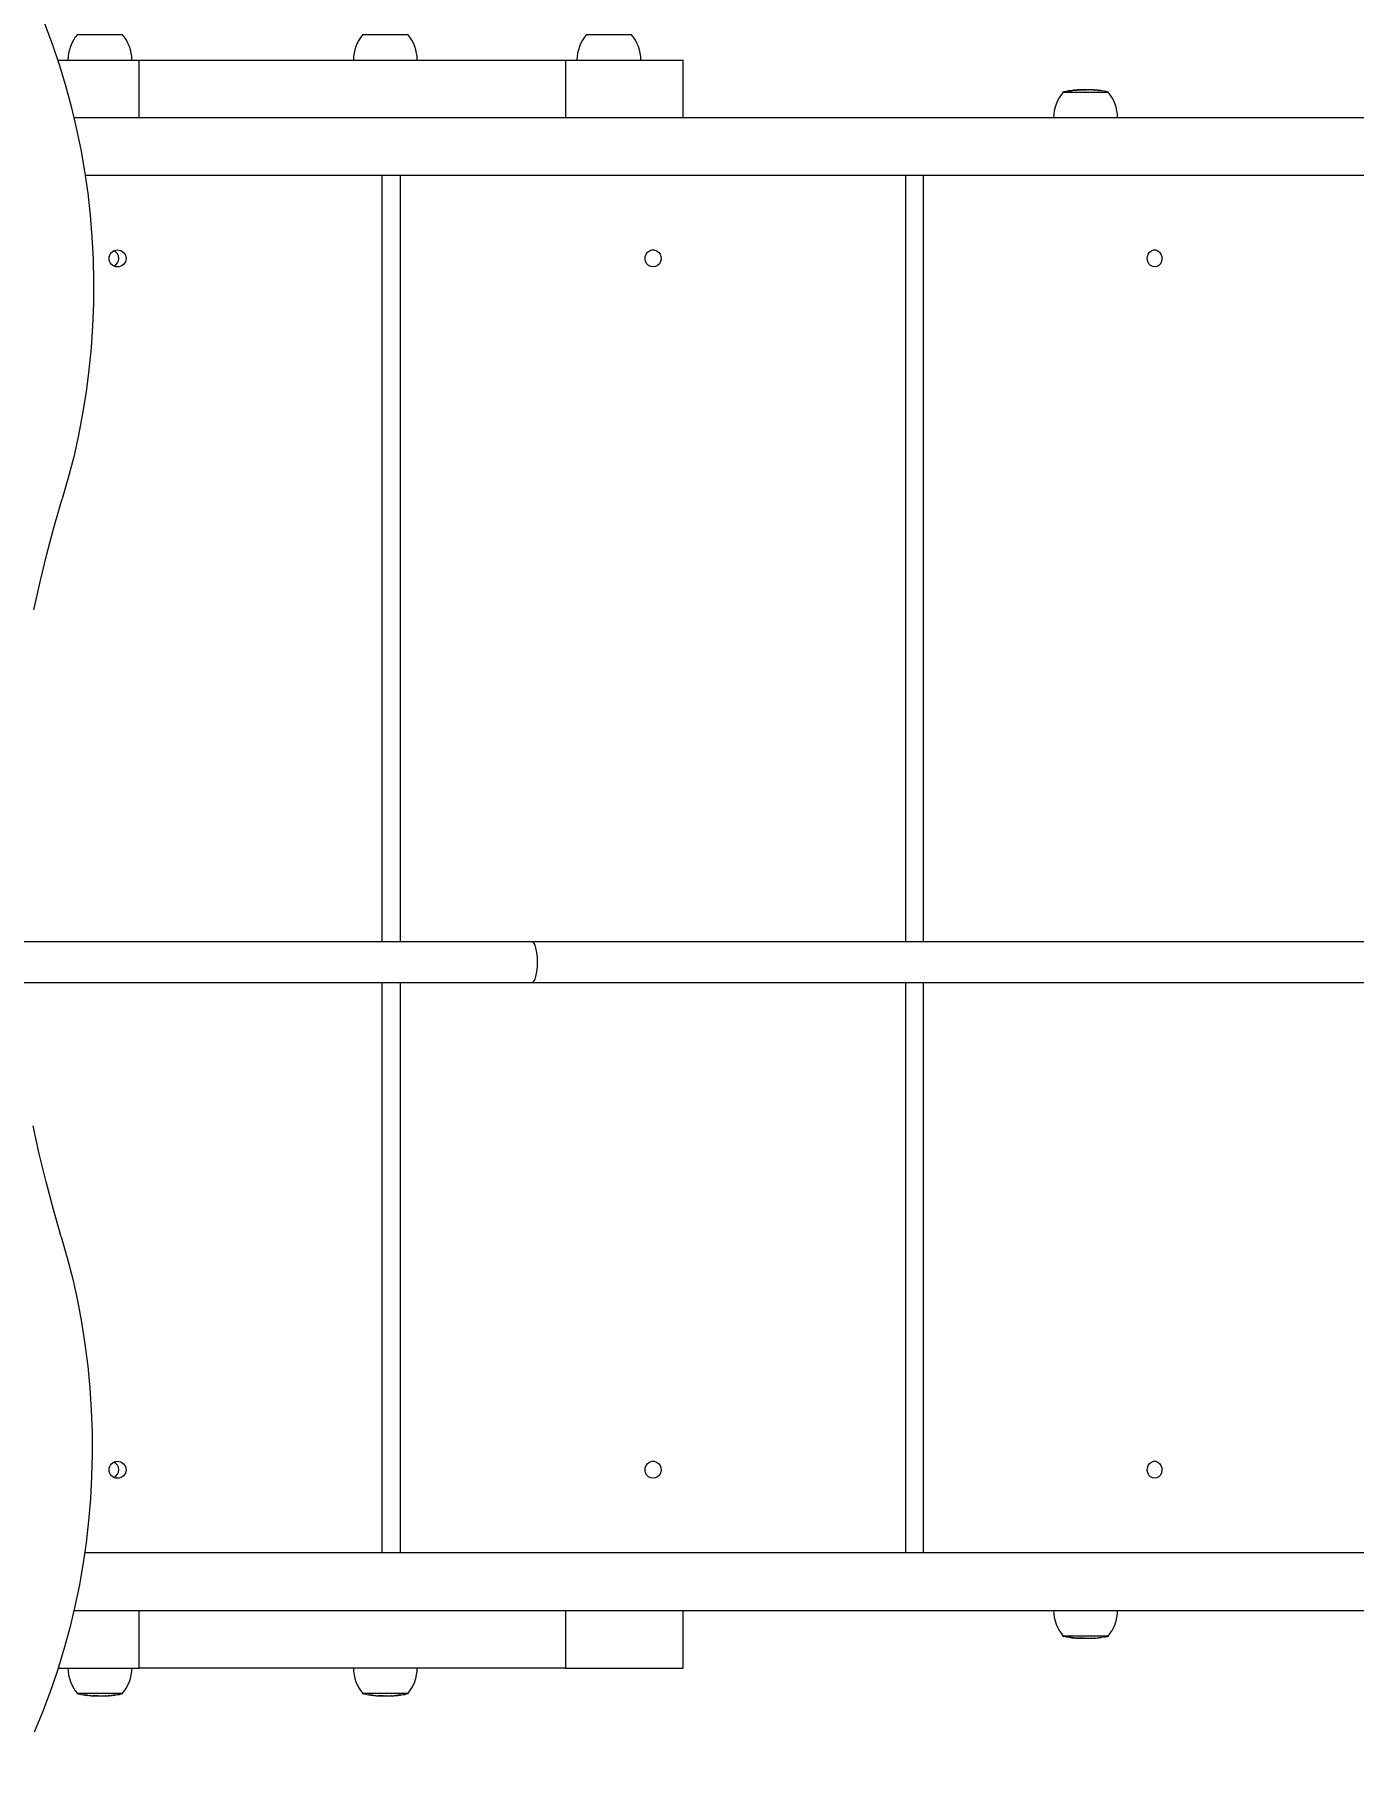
# Model space of a CAD drawing. Header units: millimetres. Extents: x -6796 to 9036, y -6828 to 5710.
# Drawn here: x 4334 to 4953, y 269 to 1078 of the extents above; entities that cross this region are included whole.
import ezdxf

# ---------------------------------------------------------------- set-up
doc = ezdxf.new("R2010")
doc.units = ezdxf.units.MM
doc.layers.add('DIKOM_РАЗМЕР_ЗОНА', color=7, linetype='Continuous')
doc.layers.add('DIKOM_РАЗМЕР_ОБЪЕКТА', color=7, linetype='Continuous')
doc.styles.add('style1', font='arial.ttf', dxfattribs={"width": 0.8})
doc.dimstyles.new('1-50', dxfattribs={"dimtxt": 300, "dimasz": 200, "dimexe": 100, "dimexo": 0, "dimgap": 100, "dimtad": 1, "dimtxsty": 'style1', "dimcen": 200, "dimclrd": 7, "dimclre": 7, "dimclrt": 7, "dimadec": 1, "dimazin": 2, "dimtfac": 1, "dimtmove": 0, "dimatfit": 2, "dimfxl": 0, "dimlwd": 25, "dimlwe": 18, "dimarcsym": 0})

# ---------------------------------------------------------------- blocks, each defined once
blk = doc.blocks.new('*D11')
at = {"layer": 'Defpoints', "color": 0, "transparency": 16777216}
for p in [(-5295.52, 688.88), (5479.37, 352.85), (5479.37, -5858.19)]:
    blk.add_point(p, dxfattribs=at)
at = {"layer": 'DIKOM_РАЗМЕР_ОБЪЕКТА', "color": 7, "lineweight": 18, "transparency": 16777216}
for p, q in [((-5295.52, 688.88), (-5295.52, -5958.19)), ((5479.37, 352.85), (5479.37, -5958.19))]:
    blk.add_line(p, q, dxfattribs=at)
at = {"layer": 'DIKOM_РАЗМЕР_ОБЪЕКТА', "color": 7, "lineweight": 25, "transparency": 16777216}
blk.add_line((-5095.52, -5858.19), (5279.37, -5858.19), dxfattribs=at)
at = {"layer": 'DIKOM_РАЗМЕР_ОБЪЕКТА', "color": 7, "transparency": 16777216}
for points in [[(-5095.52, -5824.85), (-5095.52, -5891.52), (-5295.52, -5858.19)], [(5279.37, -5824.85), (5279.37, -5891.52), (5479.37, -5858.19)]]:
    blk.add_solid(points, dxfattribs=at)
at = {"layer": 'DIKOM_РАЗМЕР_ОБЪЕКТА', "color": 7, "transparency": 16777216, "insert": (180.34, -5605.01), "char_height": 300, "attachment_point": 5, "style": 'style1'}
blk.add_mtext('10800', dxfattribs=at)
blk = doc.blocks.new('*D12')
at = {"layer": 'Defpoints', "color": 0, "transparency": 16777216}
for p in [(2948.75, 3709.77), (8020.57, 3709.77), (3585.49, -3770.48)]:
    blk.add_point(p, dxfattribs=at)
at = {"layer": 'DIKOM_РАЗМЕР_ОБЪЕКТА', "color": 7, "lineweight": 18, "transparency": 16777216}
for p, q in [((2948.75, 3709.77), (8120.57, 3709.77)), ((3585.49, -3770.48), (8120.57, -3770.48))]:
    blk.add_line(p, q, dxfattribs=at)
at = {"layer": 'DIKOM_РАЗМЕР_ОБЪЕКТА', "color": 7, "lineweight": 25, "transparency": 16777216}
blk.add_line((8020.57, -3570.48), (8020.57, 3509.77), dxfattribs=at)
at = {"layer": 'DIKOM_РАЗМЕР_ОБЪЕКТА', "color": 7, "transparency": 16777216}
for points in [[(7987.24, 3509.77), (8053.9, 3509.77), (8020.57, 3709.77)], [(7987.24, -3570.48), (8053.9, -3570.48), (8020.57, -3770.48)]]:
    blk.add_solid(points, dxfattribs=at)
at = {"layer": 'DIKOM_РАЗМЕР_ОБЪЕКТА', "color": 7, "transparency": 16777216, "insert": (7767.4, 241.53), "char_height": 300, "attachment_point": 5, "rotation": 90, "style": 'style1'}
blk.add_mtext('7500', dxfattribs=at)
blk = doc.blocks.new('*D13')
at = {"layer": 'Defpoints', "color": 0, "transparency": 16777216}
for p in [(3235.25, 5709.77), (3235.49, -5270.48), (8936.08, -5270.48)]:
    blk.add_point(p, dxfattribs=at)
at = {"layer": 'DIKOM_РАЗМЕР_ЗОНА', "color": 7, "lineweight": 18, "transparency": 16777216}
for p, q in [((3235.25, 5709.77), (9036.08, 5709.77)), ((3235.49, -5270.48), (9036.08, -5270.48))]:
    blk.add_line(p, q, dxfattribs=at)
at = {"layer": 'DIKOM_РАЗМЕР_ЗОНА', "color": 7, "lineweight": 25, "transparency": 16777216}
blk.add_line((8936.08, 5509.77), (8936.08, -5070.48), dxfattribs=at)
at = {"layer": 'DIKOM_РАЗМЕР_ЗОНА', "color": 7, "transparency": 16777216}
for points in [[(8902.74, 5509.77), (8969.41, 5509.77), (8936.08, 5709.77)], [(8902.74, -5070.48), (8969.41, -5070.48), (8936.08, -5270.48)]]:
    blk.add_solid(points, dxfattribs=at)
at = {"layer": 'DIKOM_РАЗМЕР_ЗОНА', "color": 7, "transparency": 16777216, "insert": (8682.91, 289.46), "char_height": 300, "attachment_point": 5, "rotation": 90, "style": 'style1'}
blk.add_mtext('11000', dxfattribs=at)
blk = doc.blocks.new('*D14')
at = {"layer": 'Defpoints', "color": 0, "transparency": 16777216}
for p in [(-6795.52, 688.88), (6979.37, 688.88), (6979.37, -6727.83)]:
    blk.add_point(p, dxfattribs=at)
at = {"layer": 'DIKOM_РАЗМЕР_ЗОНА', "color": 7, "lineweight": 18, "transparency": 16777216}
for p, q in [((-6795.52, 688.88), (-6795.52, -6827.83)), ((6979.37, 688.88), (6979.37, -6827.83))]:
    blk.add_line(p, q, dxfattribs=at)
at = {"layer": 'DIKOM_РАЗМЕР_ЗОНА', "color": 7, "lineweight": 25, "transparency": 16777216}
blk.add_line((-6595.52, -6727.83), (6779.37, -6727.83), dxfattribs=at)
at = {"layer": 'DIKOM_РАЗМЕР_ЗОНА', "color": 7, "transparency": 16777216}
for points in [[(-6595.52, -6694.5), (-6595.52, -6761.17), (-6795.52, -6727.83)], [(6779.37, -6694.5), (6779.37, -6761.17), (6979.37, -6727.83)]]:
    blk.add_solid(points, dxfattribs=at)
at = {"layer": 'DIKOM_РАЗМЕР_ЗОНА', "color": 7, "transparency": 16777216, "insert": (26.03, -6474.56), "char_height": 300, "attachment_point": 5, "style": 'style1'}
blk.add_mtext('13800', dxfattribs=at)

msp = doc.modelspace()

# ---------------------------------------------------------------- linework, layer by layer
at = {"color": 7, "linetype": 'Continuous', "lineweight": 15}
for p, q in [((4354.07, 1078.349), (4375.67, 1078.349)), ((4487.912, 1078.349), (4509.512, 1078.349)), ((4592.738, 1078.349), (4614.338, 1078.349)), ((4345.113, 1066.349), (4383.359, 1066.349)), ((4383.359, 1039.349), (4383.359, 1066.349)), ((4383.359, 1066.349), (4583.164, 1066.349)), ((4583.164, 1066.349), (4583.164, 1039.349)), ((4583.164, 1066.349), (4638.347, 1066.349)), ((4638.347, 1039.349), (4638.347, 1066.349)), ((4820.27, 1051.97), (4820.279, 1051.972)), ((4820.27, 1051.931), (4820.27, 1051.97)), ((4820.279, 1051.972), (4820.512, 1052.092)), ((4820.279, 1051.933), (4820.279, 1051.972)), ((4820.789, 1052.115), (4820.584, 1051.978)), ((4820.956, 1052.144), (4822.645, 1052.245)), ((4822.544, 1052.209), (4821.123, 1052.155)), ((4822.645, 1052.245), (4822.658, 1052.246)), ((4826.187, 1052.402), (4825.592, 1052.402)), ((4826.563, 1052.402), (4826.208, 1052.402)), ((4827.629, 1052.402), (4826.584, 1052.402)), ((4827.301, 1052.4), (4827.625, 1052.401)), ((4828.479, 1052.402), (4827.629, 1052.402)), ((4828.456, 1052.402), (4828.651, 1052.402)), ((4829.799, 1052.379), (4830.095, 1052.365)), ((4830.888, 1052.329), (4830.644, 1052.343)), ((4831.113, 1052.317), (4831.328, 1052.303)), ((4816.266, 1051.349), (4837.867, 1051.349)), ((5467.832, 1039.349), (4352.718, 1039.349)), ((4357.97, 1012.349), (5467.832, 1012.349)), ((4497.171, 652.849), (4497.171, 1012.349)), ((4505.717, 1012.349), (4505.717, 652.849)), ((4742.779, 652.849), (4742.779, 1012.349)), ((4750.908, 1012.349), (4750.908, 652.849)), ((4567.613, 652.849), (4322.449, 652.849)), ((5391.835, 652.849), (4567.613, 652.849)), ((4323.823, 633.849), (4567.613, 633.849)), ((4497.171, 366.349), (4497.171, 633.849)), ((4505.717, 633.849), (4505.717, 366.349)), ((4567.613, 633.849), (5391.835, 633.849)), ((4742.779, 366.349), (4742.779, 633.849)), ((4750.908, 633.849), (4750.908, 366.349)), ((5467.832, 366.349), (4357.736, 366.349)), ((4352.719, 339.349), (5467.832, 339.349)), ((4383.359, 312.349), (4383.359, 339.349)), ((4583.164, 339.349), (4583.164, 312.349)), ((4638.347, 312.349), (4638.347, 339.349)), ((4829.768, 327.349), (4816.266, 327.349)), ((4819.622, 326.728), (4819.631, 326.727)), ((4821.072, 326.583), (4820.025, 326.685)), ((4820.028, 326.699), (4821.328, 326.606)), ((4821.403, 326.568), (4821.403, 326.569)), ((4821.573, 326.5), (4821.428, 326.543)), ((4821.772, 326.554), (4821.973, 326.454)), ((4821.973, 326.454), (4821.987, 326.452)), ((4825.592, 326.297), (4826.078, 326.297)), ((4826.078, 326.297), (4826.434, 326.297)), ((4826.434, 326.297), (4827.301, 326.297)), ((4827.296, 326.298), (4827.208, 326.297)), ((4827.803, 326.297), (4827.93, 326.297)), ((4827.948, 326.297), (4828.541, 326.297)), ((4837.867, 327.349), (4829.768, 327.349)), ((4830.036, 326.329), (4829.799, 326.32)), ((4830.644, 326.355), (4830.829, 326.363)), ((4831.269, 326.388), (4831.113, 326.381)), ((4345.367, 312.349), (4383.359, 312.349)), ((4583.164, 312.349), (4383.359, 312.349)), ((4583.164, 312.349), (4638.347, 312.349)), ((4366.218, 300.349), (4354.07, 300.349)), ((4357.601, 299.711), (4358.775, 299.606)), ((4358.653, 299.583), (4357.986, 299.664)), ((4359.282, 299.515), (4359.012, 299.543)), ((4359.23, 299.554), (4359.687, 299.477)), ((4361.025, 299.364), (4361.032, 299.365)), ((4361.483, 299.341), (4361.492, 299.341)), ((4363.395, 299.297), (4363.745, 299.297)), ((4363.907, 299.297), (4364.074, 299.297)), ((4364.074, 299.297), (4364.902, 299.297)), ((4364.902, 299.298), (4364.801, 299.297)), ((4365.41, 299.297), (4365.568, 299.297)), ((4365.578, 299.297), (4366.345, 299.297)), ((4375.67, 300.349), (4366.218, 300.349)), ((4367.699, 299.329), (4367.536, 299.317)), ((4368.361, 299.35), (4368.511, 299.363)), ((4368.962, 299.388), (4368.819, 299.375)), ((4372.022, 299.69), (4372.022, 299.685)), ((4372.524, 299.76), (4372.438, 299.75)), ((4499.993, 300.349), (4487.912, 300.349)), ((4491.465, 299.709), (4492.601, 299.606)), ((4492.486, 299.583), (4491.849, 299.661)), ((4493.117, 299.515), (4492.845, 299.543)), ((4493.057, 299.554), (4493.522, 299.478)), ((4494.869, 299.364), (4494.871, 299.365)), ((4495.323, 299.341), (4495.332, 299.341)), ((4497.237, 299.297), (4497.58, 299.297)), ((4497.764, 299.297), (4497.65, 299.298)), ((4497.755, 299.297), (4497.908, 299.297)), ((4497.908, 299.297), (4498.735, 299.297)), ((4498.736, 299.298), (4498.632, 299.297)), ((4499.242, 299.297), (4499.401, 299.297)), ((4499.409, 299.297), (4500.186, 299.297)), ((4509.512, 300.349), (4499.993, 300.349)), ((4501.532, 299.329), (4501.376, 299.317)), ((4502.2, 299.35), (4502.345, 299.363)), ((4502.796, 299.388), (4502.658, 299.375)), ((4505.817, 299.681), (4505.862, 299.685)), ((4505.862, 299.69), (4505.862, 299.685)), ((4506.361, 299.76), (4506.275, 299.749))]:
    msp.add_line(p, q, dxfattribs=at)
at = {"color": 7, "linetype": 'Continuous', "lineweight": 15, "flags": 128}
for points in [[(4338.95, 1083.527), (4342.508, 1073.98), (4345.778, 1064.296), (4348.756, 1054.488), (4351.437, 1044.566), (4353.82, 1034.543), (4355.9, 1024.43), (4357.675, 1014.241), (4359.144, 1003.986), (4360.305, 993.679), (4361.155, 983.332), (4361.695, 972.957), (4361.923, 962.567), (4361.839, 952.174), (4361.443, 941.79), (4360.736, 931.428), (4359.719, 921.101), (4358.392, 910.821), (4356.758, 900.6), (4354.818, 890.45), (4352.575, 880.385), (4350.031, 870.415), (4347.19, 860.552)], [(4624.248, 969.349), (4623.13, 969.527), (4622.111, 970.044), (4621.282, 970.855), (4620.717, 971.888), (4620.466, 973.05), (4620.55, 974.239), (4620.963, 975.349), (4621.668, 976.281), (4622.602, 976.953), (4623.683, 977.305), (4624.813, 977.305), (4625.893, 976.953), (4626.828, 976.281), (4627.533, 975.349), (4627.946, 974.239), (4628.03, 973.05), (4627.779, 971.888), (4627.213, 970.855), (4626.385, 970.044), (4625.366, 969.527), (4624.248, 969.349)], [(4859.393, 969.349), (4858.37, 969.527), (4857.438, 970.044), (4856.679, 970.855), (4856.162, 971.888), (4855.932, 973.05), (4856.009, 974.239), (4856.387, 975.349), (4857.032, 976.281), (4857.887, 976.953), (4858.876, 977.305), (4859.911, 977.305), (4860.9, 976.953), (4861.755, 976.281), (4862.4, 975.349), (4862.778, 974.239), (4862.855, 973.05), (4862.625, 971.888), (4862.108, 970.855), (4861.349, 970.044), (4860.417, 969.527), (4859.393, 969.349)], [(4333.914, 808.537), (4336.794, 821.686), (4339.968, 834.743), (4343.434, 847.702), (4347.19, 860.552)], [(4570.043, 643.349), (4569.997, 645.203), (4569.858, 646.985), (4569.634, 648.627), (4569.332, 650.067), (4568.963, 651.248), (4568.543, 652.126), (4568.087, 652.667), (4567.613, 652.849)], [(4567.613, 633.849), (4568.087, 634.032), (4568.543, 634.572), (4568.963, 635.45), (4569.332, 636.632), (4569.634, 638.071), (4569.858, 639.714), (4569.997, 641.496), (4570.043, 643.349)], [(4346.776, 514.558), (4343.051, 527.421), (4339.616, 540.39), (4336.473, 553.458), (4333.624, 566.616)], [(4346.776, 514.558), (4349.594, 504.686), (4352.115, 494.706), (4354.334, 484.632), (4356.249, 474.475), (4357.859, 464.248), (4359.161, 453.962), (4360.153, 443.63), (4360.835, 433.265), (4361.205, 422.879), (4361.264, 412.484), (4361.011, 402.093), (4360.446, 391.718), (4359.57, 381.372), (4358.385, 371.068), (4356.891, 360.817), (4355.09, 350.632), (4352.984, 340.525), (4350.577, 330.509), (4347.871, 320.594), (4344.869, 310.795), (4341.574, 301.12), (4337.992, 291.584), (4334.125, 282.197)], [(4624.248, 401.349), (4623.13, 401.527), (4622.111, 402.044), (4621.282, 402.855), (4620.717, 403.888), (4620.466, 405.05), (4620.55, 406.239), (4620.963, 407.349), (4621.668, 408.281), (4622.602, 408.953), (4623.683, 409.305), (4624.813, 409.305), (4625.893, 408.953), (4626.828, 408.281), (4627.533, 407.349), (4627.946, 406.239), (4628.03, 405.05), (4627.779, 403.888), (4627.213, 402.855), (4626.385, 402.044), (4625.366, 401.527), (4624.248, 401.349)], [(4859.393, 401.349), (4858.37, 401.527), (4857.438, 402.044), (4856.679, 402.855), (4856.162, 403.888), (4855.932, 405.05), (4856.009, 406.239), (4856.387, 407.349), (4857.032, 408.281), (4857.887, 408.953), (4858.876, 409.305), (4859.911, 409.305), (4860.9, 408.953), (4861.755, 408.281), (4862.4, 407.349), (4862.778, 406.239), (4862.855, 405.05), (4862.625, 403.888), (4862.108, 402.855), (4861.349, 402.044), (4860.417, 401.527), (4859.393, 401.349)]]:
    msp.add_lwpolyline(points, dxfattribs=at)
at = {"color": 7, "linetype": 'Continuous', "lineweight": 15}
for centre in [(4373.162, 973.327), (4373.162, 405.327)]:
    msp.add_circle(centre, 3.978, dxfattribs=at)
for centre, radius, start, end in [((4368.547, 1066.189), 18.677, 139.378843, 179.509067), ((4361.193, 1066.189), 18.677, 0.490933, 40.621157), ((4502.389, 1066.189), 18.677, 139.378843, 179.509067), ((4495.035, 1066.189), 18.677, 0.490933, 40.621157), ((4607.215, 1066.189), 18.677, 139.378843, 179.509067), ((4599.861, 1066.189), 18.677, 0.490933, 40.621157), ((4825.592, 1010.566), 41.836, 98.730971, 102.879622), ((4825.592, 1010.566), 41.836, 98.407867, 98.730971), ((4825.592, 1010.566), 41.836, 98.350067, 98.407867), ((4825.592, 1010.566), 41.836, 95.340739, 95.825601), ((4825.592, 1010.566), 41.836, 94.916627, 95.340739), ((4825.592, 1010.566), 41.836, 93.015237, 94.270783), ((4828.541, 1010.566), 41.836, 88.920247, 89.362311), ((4828.541, 1010.566), 41.836, 87.120468, 88.27704), ((4828.541, 1010.566), 41.836, 85.066499, 86.477098), ((4828.541, 1010.566), 41.836, 77.120378, 80.872472), ((4830.743, 1039.189), 18.677, 139.378843, 179.509067), ((4823.39, 1039.189), 18.677, 0.490933, 40.621157), ((4369.725, 973.349), 4.011, 295.736447, 64.263553), ((4369.725, 405.349), 4.011, 295.736298, 64.263702), ((4830.743, 339.509), 18.677, 180.490933, 220.621157), ((4823.39, 339.509), 18.677, 319.378843, 359.509067), ((4825.592, 368.132), 41.836, 257.120378, 260.445734), ((4825.592, 368.132), 41.836, 262.337905, 264.488372), ((4825.592, 368.132), 41.836, 265.73029, 266.827204), ((4828.541, 368.132), 41.836, 270, 271.077233), ((4828.541, 368.132), 41.836, 271.72029, 272.878621), ((4828.541, 368.132), 41.836, 273.523047, 275.329185), ((4828.541, 368.132), 41.836, 278.789405, 282.879622), ((4368.547, 312.509), 18.677, 180.490933, 220.621157), ((4361.193, 312.509), 18.677, 319.378843, 359.509067), ((4502.389, 312.509), 18.677, 180.490933, 220.621157), ((4495.035, 312.509), 18.677, 319.378843, 359.509067), ((4363.395, 341.132), 41.836, 257.120378, 261.202668), ((4363.395, 341.132), 41.836, 261.838545, 262.035897), ((4363.395, 341.132), 41.836, 262.568337, 264.35679), ((4363.395, 341.132), 41.836, 264.914198, 265.252758), ((4363.395, 341.132), 41.836, 265.882166, 266.757586), ((4363.395, 341.132), 41.836, 267.393763, 267.580508), ((4363.395, 341.132), 41.836, 267.580508, 270), ((4366.345, 341.132), 41.836, 270, 271.002699), ((4366.345, 341.132), 41.836, 271.630205, 272.76058), ((4366.345, 341.132), 41.836, 273.389437, 274.516459), ((4366.345, 341.132), 41.836, 275.177344, 278.039073), ((4366.345, 341.132), 41.836, 278.379308, 282.879622), ((4497.237, 341.132), 41.836, 257.120378, 261.21108), ((4497.237, 341.132), 41.836, 261.846385, 262.066149), ((4497.237, 341.132), 41.836, 262.597456, 264.346974), ((4497.237, 341.132), 41.836, 264.905269, 265.257971), ((4497.237, 341.132), 41.836, 265.886932, 266.757877), ((4497.237, 341.132), 41.836, 267.510216, 270), ((4500.186, 341.132), 41.836, 270, 271.000371), ((4500.186, 341.132), 41.836, 271.627388, 272.756886), ((4500.186, 341.132), 41.836, 273.385255, 274.503725), ((4500.186, 341.132), 41.836, 275.14568, 277.737397), ((4500.186, 341.132), 41.836, 278.371255, 282.879622)]:
    msp.add_arc(centre, radius, start, end, dxfattribs=at)
for points, knots in [([(4819.098, 1051.893), (4819.18, 1051.906), (4819.327, 1051.929), (4819.474, 1051.951), (4819.538, 1051.961)], [0, 0, 0, 0, 0.5625642, 1, 1, 1, 1]), ([(4819.973, 1051.885), (4819.827, 1051.902), (4819.535, 1051.934), (4819.244, 1051.907), (4819.098, 1051.893)], [0, 0, 0, 0, 0.5001689, 1, 1, 1, 1]), ([(4819.538, 1051.961), (4819.66, 1051.973), (4819.903, 1051.997), (4820.148, 1051.979), (4820.27, 1051.97)], [0, 0, 0, 0, 0.5001506, 1, 1, 1, 1]), ([(4820.584, 1051.978), (4820.491, 1051.964), (4820.287, 1051.934), (4820.084, 1051.903), (4819.973, 1051.885)], [0, 0, 0, 0, 0.4556578, 1, 1, 1, 1]), ([(4820.512, 1052.092), (4820.586, 1052.101), (4820.734, 1052.119), (4820.882, 1052.136), (4820.956, 1052.144)], [0, 0, 0, 0, 0.501742, 1, 1, 1, 1]), ([(4820.831, 1052.128), (4820.824, 1052.126), (4820.815, 1052.124), (4820.8, 1052.119), (4820.793, 1052.117), (4820.789, 1052.115)], [0, 0, 0, 0, 0.4999242, 0.7499527, 1, 1, 1, 1]), ([(4820.839, 1052.129), (4820.838, 1052.129), (4820.835, 1052.129), (4820.832, 1052.128), (4820.831, 1052.128)], [0, 0, 0, 0, 0.5542265, 1, 1, 1, 1]), ([(4821.123, 1052.155), (4821.075, 1052.151), (4821.001, 1052.145), (4820.906, 1052.136), (4820.861, 1052.131), (4820.839, 1052.129)], [0, 0, 0, 0, 0.4994216, 0.749385, 1, 1, 1, 1]), ([(4823.23, 1052.268), (4823.112, 1052.258), (4822.884, 1052.241), (4822.656, 1052.22), (4822.544, 1052.209)], [0, 0, 0, 0, 0.5133841, 1, 1, 1, 1]), ([(4822.653, 1052.289), (4822.699, 1052.292), (4822.892, 1052.304), (4823.084, 1052.283), (4823.23, 1052.268)], [0, 0, 0, 0, 0.241676, 1, 1, 1, 1]), ([(4823.363, 1052.334), (4823.312, 1052.335), (4823.227, 1052.336), (4823.41, 1052.345), (4823.483, 1052.348)], [0, 0, 0, 0, 0.6015333, 1, 1, 1, 1]), ([(4825.438, 1052.378), (4825.232, 1052.372), (4824.853, 1052.362), (4824.309, 1052.348), (4823.865, 1052.338), (4823.531, 1052.333), (4823.419, 1052.334), (4823.363, 1052.334)], [0, 0, 0, 0, 0.2253204, 0.4129572, 0.6001651, 0.8001248, 1, 1, 1, 1]), ([(4823.846, 1052.365), (4823.819, 1052.364), (4823.726, 1052.36), (4823.727, 1052.358), (4823.781, 1052.358), (4823.803, 1052.357)], [0, 0, 0, 0, 0.1925164, 0.6693063, 1, 1, 1, 1]), ([(4823.803, 1052.357), (4823.869, 1052.357), (4823.977, 1052.357), (4824.309, 1052.362), (4824.671, 1052.369), (4825.03, 1052.378), (4825.247, 1052.383), (4825.331, 1052.385)], [0, 0, 0, 0, 0.3018465, 0.4913147, 0.6811803, 0.876464, 1, 1, 1, 1]), ([(4825.331, 1052.385), (4825.476, 1052.389), (4825.743, 1052.395), (4826.045, 1052.401), (4826.21, 1052.402), (4826.26, 1052.402), (4826.245, 1052.401), (4826.244, 1052.401)], [0, 0, 0, 0, 0.2855471, 0.5265173, 0.7674349, 0.9951363, 1, 1, 1, 1]), ([(4826.59, 1052.401), (4826.518, 1052.401), (4826.374, 1052.4), (4825.949, 1052.391), (4825.61, 1052.382), (4825.438, 1052.378)], [0, 0, 0, 0, 0.3350199, 0.6629468, 1, 1, 1, 1]), ([(4826.393, 1052.401), (4826.48, 1052.401), (4826.579, 1052.402), (4826.777, 1052.402), (4826.887, 1052.401), (4826.986, 1052.401)], [0, 0, 0, 0, 0.4433811, 0.5003886, 1, 1, 1, 1]), ([(4827.92, 1052.4), (4827.817, 1052.4), (4827.611, 1052.4), (4827.404, 1052.4), (4827.301, 1052.4)], [0, 0, 0, 0, 0.4996161, 1, 1, 1, 1]), ([(4829.007, 1052.397), (4828.69, 1052.4), (4828.328, 1052.403), (4827.966, 1052.4), (4827.92, 1052.4)], [0, 0, 0, 0, 0.8750673, 1, 1, 1, 1]), ([(4829.655, 1052.378), (4829.586, 1052.383), (4829.478, 1052.391), (4829.369, 1052.393), (4829.329, 1052.394)], [0, 0, 0, 0, 0.6411051, 1, 1, 1, 1]), ([(4830.095, 1052.365), (4830.024, 1052.367), (4829.878, 1052.372), (4829.731, 1052.376), (4829.655, 1052.378)], [0, 0, 0, 0, 0.4832579, 1, 1, 1, 1]), ([(4831.328, 1052.303), (4831.258, 1052.308), (4831.111, 1052.317), (4830.964, 1052.325), (4830.888, 1052.329)], [0, 0, 0, 0, 0.4767427, 1, 1, 1, 1]), ([(4833.629, 1052.091), (4833.433, 1052.114), (4833.108, 1052.152), (4832.641, 1052.2), (4832.324, 1052.231), (4832.187, 1052.242), (4832.141, 1052.246)], [0, 0, 0, 0, 0.3776285, 0.6253926, 0.8730119, 1, 1, 1, 1]), ([(4832.435, 1052.219), (4832.435, 1052.219), (4832.502, 1052.215), (4832.671, 1052.197), (4832.981, 1052.166), (4833.273, 1052.134), (4833.462, 1052.111), (4833.533, 1052.103)], [0, 0, 0, 0, 0.0017701, 0.248074, 0.4955936, 0.811312, 1, 1, 1, 1]), ([(4834.804, 1051.93), (4834.604, 1051.96), (4834.213, 1052.018), (4833.82, 1052.067), (4833.629, 1052.091)], [0, 0, 0, 0, 0.5122447, 1, 1, 1, 1]), ([(4819.039, 326.813), (4819.185, 326.797), (4819.476, 326.764), (4819.768, 326.791), (4819.914, 326.805)], [0, 0, 0, 0, 0.5001524, 1, 1, 1, 1]), ([(4819.649, 326.721), (4819.556, 326.734), (4819.353, 326.764), (4819.149, 326.796), (4819.039, 326.813)], [0, 0, 0, 0, 0.4559875, 1, 1, 1, 1]), ([(4820.354, 326.738), (4820.232, 326.726), (4819.988, 326.702), (4819.744, 326.719), (4819.622, 326.728)], [0, 0, 0, 0, 0.5001507, 1, 1, 1, 1]), ([(4819.914, 326.805), (4819.996, 326.792), (4820.143, 326.769), (4820.29, 326.747), (4820.354, 326.738)], [0, 0, 0, 0, 0.5635452, 1, 1, 1, 1]), ([(4821.394, 326.57), (4821.341, 326.572), (4821.261, 326.575), (4821.154, 326.579), (4821.099, 326.582), (4821.072, 326.583)], [0, 0, 0, 0, 0.4997959, 0.749657, 1, 1, 1, 1]), ([(4821.328, 326.606), (4821.402, 326.597), (4821.55, 326.579), (4821.698, 326.563), (4821.772, 326.554)], [0, 0, 0, 0, 0.5022725, 1, 1, 1, 1]), ([(4821.403, 326.569), (4821.401, 326.569), (4821.398, 326.57), (4821.395, 326.57), (4821.394, 326.57)], [0, 0, 0, 0, 0.5265193, 1, 1, 1, 1]), ([(4821.428, 326.543), (4821.422, 326.548), (4821.412, 326.554), (4821.406, 326.561), (4821.404, 326.563)], [0, 0, 0, 0, 0.6664928, 1, 1, 1, 1]), ([(4821.987, 326.452), (4822.111, 326.444), (4822.358, 326.428), (4822.606, 326.449), (4822.73, 326.46)], [0, 0, 0, 0, 0.5001008, 1, 1, 1, 1]), ([(4823.171, 326.424), (4823.025, 326.412), (4822.793, 326.392), (4822.561, 326.412), (4822.476, 326.419)], [0, 0, 0, 0, 0.6299406, 1, 1, 1, 1]), ([(4822.73, 326.46), (4822.801, 326.454), (4822.947, 326.441), (4823.094, 326.43), (4823.171, 326.424)], [0, 0, 0, 0, 0.4778534, 1, 1, 1, 1]), ([(4823.275, 326.361), (4823.254, 326.362), (4823.198, 326.365), (4823.264, 326.365), (4823.306, 326.365)], [0, 0, 0, 0, 0.362136, 1, 1, 1, 1]), ([(4823.306, 326.365), (4823.4, 326.364), (4823.557, 326.362), (4824.052, 326.351), (4824.56, 326.338), (4825.024, 326.325), (4825.288, 326.318), (4825.379, 326.316)], [0, 0, 0, 0, 0.3032476, 0.5042052, 0.7051171, 0.8981874, 1, 1, 1, 1]), ([(4823.747, 326.341), (4823.695, 326.342), (4823.634, 326.342), (4823.704, 326.339), (4823.716, 326.339)], [0, 0, 0, 0, 0.837026, 1, 1, 1, 1]), ([(4825.282, 326.31), (4825.103, 326.314), (4824.799, 326.321), (4824.386, 326.331), (4824.063, 326.337), (4823.854, 326.34), (4823.778, 326.341), (4823.747, 326.341)], [0, 0, 0, 0, 0.2560827, 0.4369469, 0.6178488, 0.8434786, 1, 1, 1, 1]), ([(4826.178, 326.298), (4826.146, 326.297), (4826.08, 326.296), (4825.827, 326.299), (4825.54, 326.304), (4825.351, 326.308), (4825.282, 326.31)], [0, 0, 0, 0, 0.2896968, 0.5800555, 0.8459174, 1, 1, 1, 1]), ([(4825.379, 326.316), (4825.599, 326.311), (4825.98, 326.302), (4826.326, 326.296), (4826.417, 326.297), (4826.443, 326.297)], [0, 0, 0, 0, 0.493774, 0.8571122, 1, 1, 1, 1]), ([(4827.208, 326.297), (4827.296, 326.297), (4827.395, 326.297), (4827.593, 326.297), (4827.704, 326.297), (4827.803, 326.297)], [0, 0, 0, 0, 0.4437999, 0.4999879, 1, 1, 1, 1]), ([(4829.289, 326.303), (4829.341, 326.304), (4829.443, 326.306), (4829.545, 326.312), (4829.596, 326.316)], [0, 0, 0, 0, 0.5020557, 1, 1, 1, 1]), ([(4829.596, 326.316), (4829.672, 326.318), (4829.819, 326.321), (4829.965, 326.326), (4830.036, 326.329)], [0, 0, 0, 0, 0.5166926, 1, 1, 1, 1]), ([(4830.829, 326.363), (4830.905, 326.367), (4831.052, 326.375), (4831.199, 326.384), (4831.269, 326.388)], [0, 0, 0, 0, 0.5243081, 1, 1, 1, 1]), ([(4832.426, 326.478), (4832.45, 326.48), (4832.602, 326.494), (4832.991, 326.533), (4833.326, 326.572), (4833.518, 326.594)], [0, 0, 0, 0, 0.0721648, 0.4685908, 1, 1, 1, 1]), ([(4833.518, 326.594), (4833.719, 326.619), (4834.129, 326.669), (4834.537, 326.729), (4834.745, 326.76)], [0, 0, 0, 0, 0.4895824, 1, 1, 1, 1]), ([(4356.999, 299.796), (4357.035, 299.789), (4357.144, 299.767), (4357.253, 299.79), (4357.326, 299.805)], [0, 0, 0, 0, 0.3310216, 1, 1, 1, 1]), ([(4357.326, 299.805), (4357.41, 299.792), (4357.561, 299.769), (4357.711, 299.747), (4357.777, 299.738)], [0, 0, 0, 0, 0.5625849, 1, 1, 1, 1]), ([(4357.777, 299.738), (4357.716, 299.725), (4357.61, 299.703), (4357.503, 299.718), (4357.458, 299.724)], [0, 0, 0, 0, 0.5726046, 1, 1, 1, 1]), ([(4358.909, 299.57), (4358.867, 299.572), (4358.804, 299.575), (4358.718, 299.579), (4358.675, 299.582), (4358.653, 299.583)], [0, 0, 0, 0, 0.4999078, 0.7499035, 1, 1, 1, 1]), ([(4358.775, 299.606), (4358.851, 299.597), (4359.002, 299.579), (4359.154, 299.563), (4359.23, 299.554)], [0, 0, 0, 0, 0.5017281, 1, 1, 1, 1]), ([(4358.918, 299.569), (4358.916, 299.569), (4358.913, 299.57), (4358.91, 299.57), (4358.909, 299.57)], [0, 0, 0, 0, 0.5269251, 1, 1, 1, 1]), ([(4359.012, 299.543), (4358.994, 299.548), (4358.968, 299.554), (4358.936, 299.563), (4358.924, 299.567), (4358.918, 299.569)], [0, 0, 0, 0, 0.4998635, 0.7498578, 1, 1, 1, 1]), ([(4359.932, 299.445), (4359.963, 299.441), (4360.057, 299.431), (4360.15, 299.448), (4360.212, 299.46)], [0, 0, 0, 0, 0.3383363, 1, 1, 1, 1]), ([(4360.212, 299.46), (4360.284, 299.454), (4360.434, 299.441), (4360.585, 299.43), (4360.663, 299.424)], [0, 0, 0, 0, 0.477888, 1, 1, 1, 1]), ([(4360.663, 299.424), (4360.591, 299.41), (4360.5, 299.393), (4360.408, 299.407), (4360.39, 299.41)], [0, 0, 0, 0, 0.7986847, 1, 1, 1, 1]), ([(4361.032, 299.365), (4361.091, 299.364), (4361.19, 299.362), (4361.624, 299.351), (4362.101, 299.338), (4362.559, 299.325), (4362.827, 299.318), (4362.92, 299.316)], [0, 0, 0, 0, 0.3033183, 0.5042157, 0.7052821, 0.8981806, 1, 1, 1, 1]), ([(4362.874, 299.31), (4362.694, 299.314), (4362.386, 299.321), (4361.995, 299.331), (4361.708, 299.337), (4361.544, 299.34), (4361.5, 299.341), (4361.483, 299.341)], [0, 0, 0, 0, 0.256226, 0.4371053, 0.6178281, 0.8435171, 1, 1, 1, 1]), ([(4363.888, 299.298), (4363.839, 299.297), (4363.74, 299.296), (4363.448, 299.299), (4363.14, 299.304), (4362.946, 299.308), (4362.874, 299.31)], [0, 0, 0, 0, 0.2895774, 0.5801905, 0.8461812, 1, 1, 1, 1]), ([(4362.92, 299.316), (4363.148, 299.311), (4363.545, 299.302), (4363.935, 299.296), (4364.055, 299.297), (4364.09, 299.297)], [0, 0, 0, 0, 0.4897234, 0.8499624, 1, 1, 1, 1]), ([(4364.801, 299.297), (4364.891, 299.297), (4364.993, 299.297), (4365.195, 299.297), (4365.308, 299.297), (4365.41, 299.297)], [0, 0, 0, 0, 0.4435737, 0.4999939, 1, 1, 1, 1]), ([(4367.094, 299.303), (4367.12, 299.304), (4367.172, 299.306), (4367.223, 299.312), (4367.248, 299.316)], [0, 0, 0, 0, 0.502054, 1, 1, 1, 1]), ([(4367.248, 299.316), (4367.325, 299.318), (4367.476, 299.321), (4367.626, 299.326), (4367.699, 299.329)], [0, 0, 0, 0, 0.5153343, 1, 1, 1, 1]), ([(4368.511, 299.363), (4368.589, 299.367), (4368.74, 299.375), (4368.89, 299.384), (4368.962, 299.388)], [0, 0, 0, 0, 0.5242397, 1, 1, 1, 1]), ([(4369.64, 299.428), (4369.655, 299.429), (4369.709, 299.432), (4369.93, 299.452), (4370.264, 299.485), (4370.727, 299.532), (4371.07, 299.571), (4371.267, 299.594)], [0, 0, 0, 0, 0.0891659, 0.3070328, 0.4859337, 0.7056589, 1, 1, 1, 1]), ([(4371.261, 299.588), (4371.105, 299.57), (4370.851, 299.541), (4370.504, 299.505), (4370.233, 299.478), (4370.031, 299.459), (4369.976, 299.456), (4369.949, 299.455)], [0, 0, 0, 0, 0.2631228, 0.4275743, 0.5922093, 0.8058261, 1, 1, 1, 1]), ([(4372.022, 299.685), (4371.893, 299.667), (4371.639, 299.633), (4371.385, 299.603), (4371.261, 299.588)], [0, 0, 0, 0, 0.5100004, 1, 1, 1, 1]), ([(4371.267, 299.594), (4371.473, 299.619), (4371.892, 299.669), (4372.311, 299.729), (4372.524, 299.76)], [0, 0, 0, 0, 0.4896316, 1, 1, 1, 1]), ([(4490.847, 299.795), (4490.88, 299.788), (4490.981, 299.767), (4491.083, 299.79), (4491.152, 299.805)], [0, 0, 0, 0, 0.3180576, 1, 1, 1, 1]), ([(4491.152, 299.805), (4491.236, 299.792), (4491.387, 299.769), (4491.537, 299.747), (4491.603, 299.738)], [0, 0, 0, 0, 0.5625846, 1, 1, 1, 1]), ([(4491.603, 299.738), (4491.545, 299.725), (4491.446, 299.704), (4491.347, 299.718), (4491.305, 299.724)], [0, 0, 0, 0, 0.583291, 1, 1, 1, 1]), ([(4492.739, 299.57), (4492.697, 299.572), (4492.635, 299.575), (4492.55, 299.579), (4492.508, 299.582), (4492.486, 299.583)], [0, 0, 0, 0, 0.500094, 0.750045, 1, 1, 1, 1]), ([(4492.601, 299.606), (4492.678, 299.597), (4492.829, 299.579), (4492.981, 299.563), (4493.057, 299.554)], [0, 0, 0, 0, 0.5022368, 1, 1, 1, 1]), ([(4492.748, 299.569), (4492.747, 299.569), (4492.744, 299.57), (4492.741, 299.57), (4492.739, 299.57)], [0, 0, 0, 0, 0.5269268, 1, 1, 1, 1]), ([(4492.845, 299.543), (4492.827, 299.548), (4492.8, 299.554), (4492.767, 299.563), (4492.754, 299.567), (4492.748, 299.569)], [0, 0, 0, 0, 0.4997351, 0.7497169, 1, 1, 1, 1]), ([(4493.777, 299.445), (4493.806, 299.441), (4493.893, 299.431), (4493.981, 299.448), (4494.04, 299.46)], [0, 0, 0, 0, 0.3290151, 1, 1, 1, 1]), ([(4494.04, 299.46), (4494.112, 299.454), (4494.262, 299.441), (4494.413, 299.43), (4494.491, 299.424)], [0, 0, 0, 0, 0.4774087, 1, 1, 1, 1]), ([(4494.491, 299.424), (4494.422, 299.41), (4494.337, 299.393), (4494.251, 299.406), (4494.235, 299.409)], [0, 0, 0, 0, 0.8091458, 1, 1, 1, 1]), ([(4494.871, 299.365), (4494.929, 299.364), (4495.024, 299.362), (4495.456, 299.351), (4495.931, 299.338), (4496.388, 299.325), (4496.657, 299.318), (4496.75, 299.316)], [0, 0, 0, 0, 0.3033363, 0.5042965, 0.7052901, 0.8982211, 1, 1, 1, 1]), ([(4496.706, 299.31), (4496.526, 299.314), (4496.218, 299.321), (4495.828, 299.331), (4495.543, 299.337), (4495.382, 299.34), (4495.34, 299.341), (4495.323, 299.341)], [0, 0, 0, 0, 0.2561519, 0.4371011, 0.6177876, 0.8434777, 1, 1, 1, 1]), ([(4497.726, 299.298), (4497.676, 299.297), (4497.575, 299.296), (4497.281, 299.299), (4496.973, 299.304), (4496.778, 299.308), (4496.706, 299.31)], [0, 0, 0, 0, 0.2897004, 0.5800872, 0.8460384, 1, 1, 1, 1]), ([(4496.75, 299.316), (4496.978, 299.311), (4497.375, 299.302), (4497.767, 299.296), (4497.888, 299.297), (4497.924, 299.297)], [0, 0, 0, 0, 0.4898614, 0.850084, 1, 1, 1, 1]), ([(4498.632, 299.297), (4498.722, 299.297), (4498.824, 299.297), (4499.027, 299.297), (4499.14, 299.297), (4499.242, 299.297)], [0, 0, 0, 0, 0.4436653, 0.5000057, 1, 1, 1, 1]), ([(4500.935, 299.303), (4500.96, 299.304), (4501.008, 299.306), (4501.057, 299.312), (4501.081, 299.316)], [0, 0, 0, 0, 0.5020304, 1, 1, 1, 1]), ([(4501.081, 299.316), (4501.158, 299.318), (4501.309, 299.321), (4501.459, 299.326), (4501.532, 299.329)], [0, 0, 0, 0, 0.5152817, 1, 1, 1, 1]), ([(4502.345, 299.363), (4502.424, 299.367), (4502.574, 299.375), (4502.725, 299.384), (4502.796, 299.388)], [0, 0, 0, 0, 0.5247362, 1, 1, 1, 1]), ([(4503.472, 299.427), (4503.49, 299.428), (4503.544, 299.431), (4503.768, 299.452), (4504.101, 299.485), (4504.563, 299.532), (4504.907, 299.571), (4505.103, 299.594)], [0, 0, 0, 0, 0.1030636, 0.3175838, 0.4938824, 0.7101662, 1, 1, 1, 1]), ([(4505.099, 299.588), (4504.943, 299.57), (4504.689, 299.541), (4504.344, 299.505), (4504.073, 299.478), (4503.86, 299.458), (4503.802, 299.455), (4503.772, 299.453)], [0, 0, 0, 0, 0.2520678, 0.409404, 0.5672036, 0.7720618, 1, 1, 1, 1]), ([(4505.862, 299.685), (4505.732, 299.667), (4505.478, 299.633), (4505.224, 299.603), (4505.099, 299.588)], [0, 0, 0, 0, 0.5099862, 1, 1, 1, 1]), ([(4505.103, 299.594), (4505.309, 299.619), (4505.729, 299.669), (4506.148, 299.729), (4506.361, 299.76)], [0, 0, 0, 0, 0.4896402, 1, 1, 1, 1])]:
    msp.add_open_spline(points, degree=3, knots=knots, dxfattribs=at)

# ---------------------------------------------------------------- dimensions: what is measured, and where the dimension line sits
at = {"layer": 'DIKOM_РАЗМЕР_ЗОНА', "color": 3}
dim = msp.add_linear_dim(base=(8936.077, -5270.479), p1=(3235.253, 5709.772), p2=(3235.487, -5270.479), angle=90, text='11000', dimstyle='1-50', dxfattribs=at)
dim.commit()
dim.dimension.update_dxf_attribs({"geometry": '*D13', "text_midpoint": (8936.077, 289.463), "dimtype": 160})
dim = msp.add_linear_dim(base=(6979.369, -6727.833), p1=(-6795.523, 688.881), p2=(6979.369, 688.881), text='13800', dimstyle='1-50', dxfattribs=at)
dim.commit()
dim.dimension.update_dxf_attribs({"geometry": '*D14', "text_midpoint": (26.027, -6727.833), "dimtype": 160})
at = {"layer": 'DIKOM_РАЗМЕР_ОБЪЕКТА', "color": 3}
dim = msp.add_linear_dim(base=(8020.571, 3709.772), p1=(3585.487, -3770.479), p2=(2948.753, 3709.772), angle=90, text='7500', dimstyle='1-50', dxfattribs=at)
dim.commit()
dim.dimension.update_dxf_attribs({"geometry": '*D12', "text_midpoint": (8020.571, 241.526), "dimtype": 160})
dim = msp.add_linear_dim(base=(5479.369, -5858.185), p1=(-5295.523, 688.88), p2=(5479.369, 352.849), text='10800', dimstyle='1-50', dxfattribs=at)
dim.commit()
dim.dimension.update_dxf_attribs({"geometry": '*D11', "text_midpoint": (180.342, -5858.185), "dimtype": 160})

doc.saveas('drawing.dxf')
